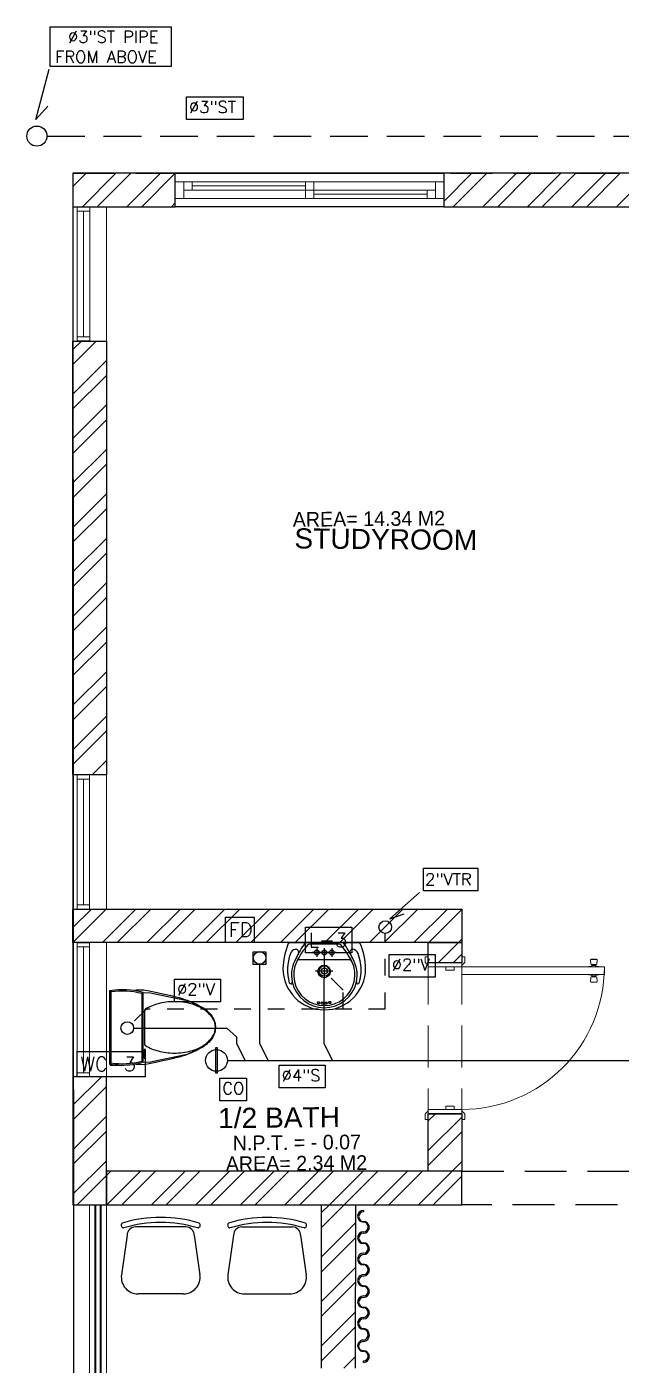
# Model space of a CAD drawing. Header units: millimetres. Extents: x 1591 to 1638, y 1324 to 1492.
# Drawn here: x 1620.16 to 1623.7, y 1413.37 to 1421.35 of the extents above; entities that cross this region are included whole.
import ezdxf

# ---------------------------------------------------------------- set-up
doc = ezdxf.new("R2010")
doc.units = ezdxf.units.MM
doc.linetypes.add('HIDDEN', pattern=[0.375, 0.25, -0.125])
doc.linetypes.add('PLANTAS$0$HIDDEN', pattern=[0.375, 0.25, -0.125])
for name, color, linetype, lineweight in [('BARANDA', 2, 'Continuous', 35), ('JAMBA', 1, 'HIDDEN', 15), ('muro bajo', 123, 'Continuous', 9), ('PUERTAS', 3, 'Continuous', 20), ('Ventanas', 3, 'Continuous', 13)]:
    doc.layers.add(name, color=color, linetype=linetype, lineweight=lineweight)
doc.layers.add('Ha-Muros 0.20', color=7, linetype='Continuous', true_color=0x8c8c8c)
for name, color, linetype in [('Li-Proyecciones', 40, 'HIDDEN'), ('Mu-0.20', 5, 'Continuous'), ('Mu-Alfeizar', 141, 'Continuous'), ('Plump', 7, 'Continuous'), ('TEXTS', 1, 'Continuous'), ('Tx-Espacio', 7, 'Continuous')]:
    doc.layers.add(name, color=color, linetype=linetype)
doc.styles.add('CHICO', font='stylu.ttf')
doc.styles.add('GORDITA', font='swissek.ttf')
doc.styles.add('TEXTS', font='romans9.shx')

# ---------------------------------------------------------------- blocks, each defined once
blk = doc.blocks.new('A$Cec5ab6e8')
at = {"color": 9, "true_color": 0xc7c8ca}
for p, q in [((18.7426, 15.5901), (18.3294, 15.5901)), ((18.6229, 15.5813), (18.4491, 15.5813)), ((18.6052, 15.59), (18.5173, 15.59)), ((18.6841, 15.489), (18.388, 15.489)), ((18.6077, 15.532), (18.4645, 15.532)), ((18.4925, 15.5321), (18.4909, 15.5321)), ((18.4917, 15.5586), (18.4917, 15.5055)), ((18.4917, 15.5313), (18.4917, 15.5329)), ((18.5371, 15.5321), (18.5355, 15.5321)), ((18.5363, 15.5574), (18.5363, 15.3745)), ((18.5363, 15.5313), (18.5363, 15.5329)), ((18.5812, 15.5321), (18.5797, 15.5321)), ((18.5804, 15.5313), (18.5804, 15.5329)), ((18.5805, 15.5585), (18.5805, 15.5054)), ((18.7031, 15.5514), (18.7059, 15.5514)), ((18.5878, 15.4216), (18.4829, 15.4216)), ((18.5371, 15.4216), (18.5355, 15.4216)), ((18.5363, 15.4208), (18.5363, 15.4224)), ((17.3067, 15.31), (17.2569, 15.3044)), ((17.2653, 15.2973), (17.2569, 15.3044)), ((17.2569, 15.3044), (17.2569, 14.8667)), ((17.2653, 14.8738), (17.2653, 15.2973)), ((17.3583, 15.31), (17.3067, 15.31)), ((17.4072, 15.3046), (17.3583, 15.31)), ((17.4577, 15.2933), (17.4072, 15.3046)), ((17.4147, 15.3032), (17.416, 15.3095)), ((17.416, 15.3095), (17.46, 15.3097)), ((17.4577, 15.2933), (17.4493, 15.2869)), ((17.4493, 15.2869), (17.4493, 14.8842)), ((17.4577, 15.2933), (17.4996, 15.2906)), ((17.4577, 14.8778), (17.4577, 15.2933)), ((17.46, 15.3097), (17.5031, 15.3007)), ((17.4996, 15.2906), (17.5179, 15.2874)), ((17.5031, 15.3007), (17.5411, 15.2927)), ((17.5179, 15.2874), (17.7084, 15.2475)), ((17.5411, 15.2927), (17.5744, 15.2856)), ((17.5744, 15.2856), (17.6035, 15.2792)), ((17.6035, 15.2792), (17.6289, 15.2734)), ((17.6289, 15.2734), (17.6513, 15.2679)), ((17.6513, 15.2679), (17.6711, 15.2628)), ((17.6711, 15.2628), (17.6889, 15.2577)), ((17.6889, 15.2577), (17.6889, 15.2577)), ((17.6889, 15.2577), (17.705, 15.2526)), ((17.705, 15.2526), (17.7198, 15.2475)), ((17.4669, 14.9797), (17.4669, 15.1914)), ((17.7198, 15.2475), (17.7332, 15.2424)), ((17.7332, 15.2424), (17.7454, 15.2373)), ((17.7454, 15.2373), (17.7565, 15.2324)), ((17.75, 15.2311), (17.7828, 15.2114)), ((17.7565, 15.2324), (17.7666, 15.2276)), ((17.7666, 15.2276), (17.7758, 15.223)), ((17.7758, 15.223), (17.7842, 15.2186)), ((17.7842, 15.2186), (17.7842, 15.2186)), ((17.7842, 15.2186), (17.7919, 15.2145)), ((17.7919, 15.2145), (17.7989, 15.2106)), ((17.7989, 15.2106), (17.8055, 15.2068)), ((17.8055, 15.2068), (17.8116, 15.2031)), ((17.8116, 15.2031), (17.8174, 15.1994)), ((17.8174, 15.1994), (17.8229, 15.1955)), ((17.8229, 15.1955), (17.8283, 15.1916)), ((17.8283, 15.1916), (17.8336, 15.1873)), ((17.8336, 15.1873), (17.8336, 15.1873)), ((17.8336, 15.1873), (17.8389, 15.1828)), ((17.8389, 15.1828), (17.8442, 15.178)), ((17.8442, 15.178), (17.8494, 15.1729)), ((17.8494, 15.1729), (17.8545, 15.1675)), ((17.8545, 15.1675), (17.8593, 15.1619)), ((17.8593, 15.1619), (17.864, 15.1559)), ((17.864, 15.1559), (17.8682, 15.1497)), ((17.8682, 15.1497), (17.8722, 15.1433)), ((17.8722, 15.1433), (17.8722, 15.1433)), ((17.8722, 15.1433), (17.8757, 15.1366)), ((17.8757, 15.1366), (17.8787, 15.1297)), ((17.8787, 15.1297), (17.8813, 15.1226)), ((17.8813, 15.1226), (17.8835, 15.1154)), ((17.8835, 15.1154), (17.8852, 15.108)), ((17.8852, 15.108), (17.8864, 15.1006)), ((17.8864, 15.1006), (17.8871, 15.0931)), ((17.8871, 15.0931), (17.8873, 15.0855)), ((17.864, 15.0152), (17.8594, 15.0092)), ((17.8682, 15.0214), (17.864, 15.0152)), ((17.8722, 15.0278), (17.8682, 15.0214)), ((17.8757, 15.0345), (17.8722, 15.0278)), ((17.8722, 15.0278), (17.8722, 15.0278)), ((17.8787, 15.0414), (17.8757, 15.0345)), ((17.8813, 15.0485), (17.8787, 15.0414)), ((17.8835, 15.0557), (17.8813, 15.0485)), ((17.8852, 15.063), (17.8835, 15.0557)), ((17.8864, 15.0705), (17.8852, 15.063)), ((17.8871, 15.078), (17.8864, 15.0705)), ((17.8873, 15.0855), (17.8871, 15.078)), ((17.8873, 15.0855), (17.8873, 15.0855)), ((17.4717, 14.9526), (17.4623, 14.9526)), ((17.4623, 14.9526), (17.4623, 14.9024)), ((17.4717, 14.9024), (17.4717, 14.9526)), ((17.7454, 14.9338), (17.7332, 14.9287)), ((17.7565, 14.9387), (17.7454, 14.9338)), ((17.75, 14.9399), (17.7828, 14.9597)), ((17.7666, 14.9435), (17.7565, 14.9387)), ((17.7758, 14.9481), (17.7666, 14.9435)), ((17.7842, 14.9525), (17.7758, 14.9481)), ((17.7919, 14.9566), (17.7842, 14.9525)), ((17.7842, 14.9525), (17.7842, 14.9525)), ((17.7989, 14.9605), (17.7919, 14.9566)), ((17.8055, 14.9643), (17.7989, 14.9605)), ((17.8116, 14.968), (17.8055, 14.9643)), ((17.8174, 14.9717), (17.8116, 14.968)), ((17.8229, 14.9755), (17.8174, 14.9717)), ((17.8283, 14.9795), (17.8229, 14.9755)), ((17.8336, 14.9837), (17.8283, 14.9795)), ((17.8389, 14.9883), (17.8336, 14.9837)), ((17.8336, 14.9837), (17.8336, 14.9837)), ((17.8442, 14.9931), (17.8389, 14.9883)), ((17.8494, 14.9982), (17.8442, 14.9931)), ((17.8545, 15.0036), (17.8494, 14.9982)), ((17.8594, 15.0092), (17.8545, 15.0036)), ((17.2569, 14.8667), (17.2653, 14.8738)), ((17.4147, 14.8678), (17.4155, 14.8641)), ((17.46, 14.8613), (17.4155, 14.8641)), ((17.4493, 14.8842), (17.4577, 14.8778)), ((17.4577, 14.8778), (17.4997, 14.8805)), ((17.5031, 14.8704), (17.46, 14.8613)), ((17.4623, 14.9024), (17.4717, 14.9024)), ((17.4997, 14.8805), (17.5179, 14.8837)), ((17.5411, 14.8784), (17.5031, 14.8704)), ((17.5179, 14.8837), (17.7084, 14.9236)), ((17.5744, 14.8855), (17.5411, 14.8784)), ((17.6035, 14.8919), (17.5744, 14.8855)), ((17.629, 14.8977), (17.6035, 14.8919)), ((17.6513, 14.9031), (17.629, 14.8977)), ((17.6711, 14.9083), (17.6513, 14.9031)), ((17.6889, 14.9134), (17.6711, 14.9083)), ((17.705, 14.9185), (17.6889, 14.9134)), ((17.6889, 14.9134), (17.6889, 14.9134)), ((17.7198, 14.9236), (17.705, 14.9185)), ((17.7332, 14.9287), (17.7198, 14.9236)), ((18.7696, 13.9939), (18.7696, 13.9852)), ((17.7112, 13.8951), (17.4112, 13.8951)), ((18.0451, 13.8951), (18.3451, 13.8951)), ((17.3612, 13.8451), (17.3275, 13.6092)), ((17.7612, 13.8451), (17.7949, 13.6092)), ((17.9951, 13.8451), (17.9614, 13.6092)), ((18.3951, 13.8451), (18.4288, 13.6092)), ((17.6959, 13.4951), (17.4265, 13.4951)), ((18.0604, 13.4951), (18.3298, 13.4951)), ((18.7696, 13.0869), (18.7696, 13.0956))]:
    blk.add_line(p, q, dxfattribs=at)
for centre, radius in [((18.4917, 15.5321), 0.0145), ((18.5363, 15.5321), 0.0145), ((18.5804, 15.5321), 0.0145), ((18.5363, 15.4216), 0.0308), ((18.5363, 15.4216), 0.0176)]:
    blk.add_circle(centre, radius, dxfattribs=at)
for centre, radius, start, end in [((18.6822, 15.4304), 0.3925, 156.83181, 179.15262), ((18.3294, 15.5813), 0.0088, 90, 156.83181), ((19.0719, 15.1442), 0.7885, 145.56533, 153.54773), ((18.7549, 15.2948), 0.4248, 138.67382, 154.29087), ((18.4491, 15.5637), 0.0176, 90, 138.67382), ((18.6229, 15.5637), 0.0176, 41.32618, 90), ((18.3172, 15.2948), 0.4248, 25.70913, 41.32618), ((18.0002, 15.1442), 0.7885, 26.45227, 34.43467), ((18.7426, 15.5813), 0.0088, 23.16819, 90), ((18.3899, 15.4304), 0.3925, 0.84738, 23.16819), ((18.5833, 15.4274), 0.2669, 158.43826, 196.59462), ((18.369, 15.5162), 0.0352, 99.69888, 164.66863), ((18.536, 15.3987), 0.1957, 150.36803, 192.41908), ((18.366, 15.5336), 0.0176, 331.11998, 99.69888), ((19.0719, 15.1442), 0.7885, 151.11998, 153.54773), ((18.388, 15.4714), 0.0176, 90, 153.86427), ((18.6841, 15.4714), 0.0176, 26.13573, 90), ((18.7059, 15.5338), 0.0176, 90, 208.90043), ((18.0002, 15.1442), 0.7885, 26.45227, 28.90043), ((18.7031, 15.5162), 0.0352, 15.33137, 90), ((18.536, 15.3987), 0.1957, 347.58092, 29.63197), ((18.5074, 15.4282), 0.2494, 342.00697, 22.96015), ((18.536, 15.4362), 0.2463, 180, 0), ((18.536, 15.3987), 0.1825, 153.86427, 26.13573), ((18.3359, 15.3547), 0.00915, 202.1651, 12.41908), ((18.536, 15.3984), 0.1957, 192.3291, 347.6709), ((18.7361, 15.3547), 0.00915, 167.58092, 337.8349), ((17.3324, 14.8513), 0.451, 74.98116, 98.56449), ((17.5674, 15.0398), 0.1819, 122.12032, 123.53689), ((17.6131, 14.9669), 0.268, 104.57696, 122.12027), ((17.6431, 14.8514), 0.3872, 90.00131, 104.57693), ((17.6431, 14.8514), 0.3872, 75.42566, 90.00128), ((17.6809, 15.1165), 0.1338, 58.92944, 78.17123), ((17.6731, 14.9669), 0.268, 57.88231, 75.42562), ((17.7189, 15.0398), 0.1819, 33.41916, 57.88234), ((18.4955, 15.2321), 0.00253, 142.20801, 180), ((18.4955, 15.2321), 0.00253, 180, 217.79199), ((18.4983, 15.2299), 0.00609, 118.10913, 142.20801), ((18.4983, 15.2343), 0.00609, 217.79199, 241.89087), ((18.5002, 15.2264), 0.0101, 102.47595, 118.10913), ((18.5002, 15.2378), 0.0101, 241.89087, 257.52405), ((18.5014, 15.2208), 0.0158, 90, 102.47595), ((18.5014, 15.2433), 0.0158, 257.52405, 270), ((18.5014, 15.2208), 0.0158, 77.52405, 90), ((18.5014, 15.2433), 0.0158, 270, 282.47595), ((18.5026, 15.2264), 0.0101, 61.89087, 77.52405), ((18.5026, 15.2378), 0.0101, 282.47595, 298.10913), ((18.5045, 15.2299), 0.00609, 37.79199, 61.89087), ((18.5045, 15.2343), 0.00609, 298.10913, 322.20801), ((18.5073, 15.2321), 0.00253, 360, 37.79199), ((18.5073, 15.2321), 0.00253, 322.20801, 0), ((18.5185, 15.2302), 0.00253, 142.20801, 180), ((18.5185, 15.2302), 0.00253, 180, 217.79199), ((18.5213, 15.228), 0.00609, 118.10913, 142.20801), ((18.5213, 15.2323), 0.00609, 217.79199, 241.89087), ((18.5232, 15.2245), 0.0101, 102.47595, 118.10913), ((18.5232, 15.2358), 0.0101, 241.89087, 257.52405), ((18.5244, 15.2189), 0.0158, 90, 102.47595), ((18.5244, 15.2414), 0.0158, 257.52405, 270), ((18.5244, 15.2189), 0.0158, 77.52405, 90), ((18.5244, 15.2414), 0.0158, 270, 282.47595), ((18.5257, 15.2245), 0.0101, 61.89087, 77.52405), ((18.5257, 15.2358), 0.0101, 282.47595, 298.10913), ((18.5275, 15.228), 0.00609, 37.79199, 61.89087), ((18.5275, 15.2323), 0.00609, 298.10913, 322.20801), ((18.5303, 15.2302), 0.00253, 0, 37.79199), ((18.5303, 15.2302), 0.00253, 322.20801, 360), ((18.5411, 15.2302), 0.00253, 142.20801, 180), ((18.5411, 15.2302), 0.00253, 180, 217.79199), ((18.5439, 15.228), 0.00609, 118.10913, 142.20801), ((18.5439, 15.2323), 0.00609, 217.79199, 241.89087), ((18.5457, 15.2245), 0.0101, 102.47595, 118.10913), ((18.5457, 15.2358), 0.0101, 241.89087, 257.52405), ((18.547, 15.2189), 0.0158, 90, 102.47595), ((18.547, 15.2414), 0.0158, 257.52405, 270), ((18.547, 15.2189), 0.0158, 77.52405, 90), ((18.547, 15.2414), 0.0158, 270, 282.47595), ((18.5482, 15.2245), 0.0101, 61.89087, 77.52405), ((18.5482, 15.2358), 0.0101, 282.47595, 298.10913), ((18.5501, 15.228), 0.00609, 37.79199, 61.89087), ((18.5501, 15.2323), 0.00609, 298.10913, 322.20801), ((18.5529, 15.2302), 0.00253, 0, 37.79199), ((18.5529, 15.2302), 0.00253, 322.20801, 360), ((18.5629, 15.234), 0.00253, 142.20801, 180), ((18.5629, 15.234), 0.00253, 180, 217.79199), ((18.5657, 15.2319), 0.00609, 118.10913, 142.20801), ((18.5657, 15.2362), 0.00609, 217.79199, 241.89087), ((18.5676, 15.2283), 0.0101, 102.47595, 118.10913), ((18.5676, 15.2397), 0.0101, 241.89087, 257.52405), ((18.5688, 15.2228), 0.0158, 90, 102.47595), ((18.5688, 15.2453), 0.0158, 257.52405, 270), ((18.5688, 15.2228), 0.0158, 77.52405, 90), ((18.5688, 15.2453), 0.0158, 270, 282.47595), ((18.5701, 15.2283), 0.0101, 61.89087, 77.52405), ((18.5701, 15.2397), 0.0101, 282.47595, 298.10913), ((18.5719, 15.2319), 0.00609, 37.79199, 61.89087), ((18.5719, 15.2362), 0.00609, 298.10913, 322.20801), ((18.5747, 15.234), 0.00253, 360, 37.79199), ((18.5747, 15.234), 0.00253, 322.20801, 0), ((17.7883, 15.0855), 0.0988, 0.00135, 33.41917), ((17.7189, 15.1313), 0.1819, 302.12024, 326.58342), ((17.7883, 15.0855), 0.0988, 326.58342, 0.00124), ((17.5674, 15.1313), 0.1819, 236.4657, 237.88227), ((17.6131, 15.2042), 0.268, 237.88232, 255.42563), ((17.6431, 15.3196), 0.3872, 255.42565, 270.00126), ((17.6431, 15.3196), 0.3872, 270.00133, 284.57694), ((17.6809, 15.0546), 0.1338, 281.83136, 301.07315), ((17.6731, 15.2042), 0.268, 284.57697, 302.12028), ((17.3324, 15.3197), 0.4593, 260.53897, 277.74124), ((17.3324, 15.3197), 0.451, 261.4381, 285.02143), ((17.3324, 15.3197), 0.4593, 277.74124, 285.82328), ((18.7696, 13.9589), 0.0351, 90, 270), ((18.7696, 13.9565), 0.0288, 90, 270), ((17.343, 13.9055), 0.0169, 134.39284, 260.06511), ((17.5612, 13.1758), 0.7765, 72.77108, 107.22898), ((17.5612, 13.1758), 0.7465, 72.77108, 107.22898), ((17.4112, 13.8451), 0.05, 90.00003, 180.00003), ((17.7112, 13.8451), 0.05, 0.00003, 90.00003), ((17.7794, 13.9055), 0.0169, 279.93494, 45.60721), ((17.9769, 13.9055), 0.0169, 134.39279, 260.06506), ((18.1951, 13.1758), 0.7765, 72.77102, 107.22892), ((18.1951, 13.1758), 0.7465, 72.77102, 107.22892), ((18.0451, 13.8451), 0.05, 89.99997, 179.99997), ((18.3451, 13.8451), 0.05, 359.99997, 89.99997), ((18.4133, 13.9055), 0.0169, 279.93489, 45.60716), ((18.7696, 13.8926), 0.0351, 270, 90), ((18.7696, 13.895), 0.0288, 270, 90), ((18.7696, 13.8312), 0.0351, 90, 270), ((18.7696, 13.8288), 0.0288, 90, 270), ((18.7696, 13.7035), 0.0351, 90, 270), ((18.7696, 13.765), 0.0351, 270, 90), ((18.7696, 13.7673), 0.0288, 270, 90), ((18.7696, 13.7011), 0.0288, 90, 270), ((18.7696, 13.6373), 0.0351, 270, 90), ((18.7696, 13.6397), 0.0288, 270, 90), ((17.4265, 13.5951), 0.1, 171.86992, 270.00003), ((17.6959, 13.5951), 0.1, 270.00003, 8.13013), ((18.0604, 13.5951), 0.1, 171.86987, 269.99997), ((18.3298, 13.5951), 0.1, 269.99997, 8.13008), ((18.7696, 13.5758), 0.0351, 90, 270), ((18.7696, 13.5735), 0.0288, 90, 270), ((18.7696, 13.5096), 0.0351, 270, 90), ((18.7696, 13.512), 0.0288, 270, 90), ((18.7696, 13.4482), 0.0351, 90, 270), ((18.7696, 13.4458), 0.0288, 90, 270), ((18.7696, 13.382), 0.0351, 270, 90), ((18.7696, 13.3844), 0.0288, 270, 90), ((18.7696, 13.3205), 0.0351, 90, 270), ((18.7696, 13.3181), 0.0288, 90, 270), ((18.7652, 13.2502), 0.0395, 276.39429, 83.60571), ((18.7651, 13.2525), 0.0332, 277.70295, 82.29705), ((18.7678, 13.1864), 0.0333, 86.97345, 273.02655), ((18.7678, 13.184), 0.027, 86.28635, 273.71366), ((18.7696, 13.1219), 0.0351, 270, 90), ((18.7696, 13.1243), 0.0288, 270, 90)]:
    blk.add_arc(centre, radius, start, end, dxfattribs=at)
at = {"layer": 'BARANDA', "color": 9, "true_color": 0xc7c8ca}
for p, q in [((17.1721, 9.0795), (17.1721, 14.0275)), ((17.2047, 9.0795), (17.2047, 14.0275))]:
    blk.add_line(p, q, dxfattribs=at)
at = {"layer": 'Defpoints', "color": 9, "true_color": 0xc7c8ca}
for p, q in [((29.8386, 20.18), (17.0386, 20.18)), ((17.0386, 20.18), (17.0426, 8.8796))]:
    blk.add_line(p, q, dxfattribs=at)
at = {"layer": 'Ha-Muros 0.20', "color": 9, "linetype": 'Continuous', "true_color": 0xc7c8ca}
for p, q in [((17.0386, 20.1007, 0), (17.1178, 20.1799, 0)), ((17.0946, 19.9799, 0), (17.2946, 20.1799, 0)), ((17.183, 19.9799, 0), (17.383, 20.1799, 0)), ((17.3598, 19.9799, 0), (17.5598, 20.1799, 0)), ((17.4481, 19.9799, 0), (17.6481, 20.1799, 0)), ((19.2483, 20.0123, 0), (19.4159, 20.1799, 0)), ((19.3043, 19.9799, 0), (19.5043, 20.1799, 0)), ((19.4811, 19.9799, 0), (19.6811, 20.1799, 0)), ((19.5695, 19.9799, 0), (19.7695, 20.1799, 0)), ((19.7462, 19.9799, 0), (19.9462, 20.1799, 0)), ((19.8346, 19.9799, 0), (20.0346, 20.1799, 0)), ((20.0114, 19.9799, 0), (20.2114, 20.1799, 0)), ((20.0998, 19.9799, 0), (20.2998, 20.1799, 0)), ((20.2766, 19.9799, 0), (20.4766, 20.1799, 0)), ((17.6249, 19.9799, 0), (17.6483, 20.0033, 0)), ((17.0385, 19.1284, 0), (17.0888, 19.1786, 0)), ((17.0385, 19.04, 0), (17.1772, 19.1786, 0)), ((17.0385, 18.8632, 0), (17.2386, 19.0633, 0)), ((17.0385, 18.7748, 0), (17.2386, 18.9749, 0)), ((17.0385, 18.598, 0), (17.2386, 18.7981, 0)), ((17.0385, 18.5096, 0), (17.2386, 18.7097, 0)), ((17.0385, 18.3329, 0), (17.2386, 18.533, 0)), ((17.0385, 18.2445, 0), (17.2386, 18.4446, 0)), ((17.0385, 18.0677, 0), (17.2386, 18.2678, 0)), ((17.0385, 17.9793, 0), (17.2386, 18.1794, 0)), ((17.0385, 17.8025, 0), (17.2386, 18.0026, 0)), ((17.0385, 17.7141, 0), (17.2386, 17.9142, 0)), ((17.0385, 17.5373, 0), (17.2386, 17.7375, 0)), ((17.0385, 17.449, 0), (17.2386, 17.6491, 0)), ((17.0385, 17.2722, 0), (17.2386, 17.4723, 0)), ((17.0385, 17.1838, 0), (17.2386, 17.3839, 0)), ((17.0385, 17.007, 0), (17.2386, 17.2071, 0)), ((17.0385, 16.9186, 0), (17.2386, 17.1187, 0)), ((17.0385, 16.7418, 0), (17.2386, 16.9419, 0)), ((17.0385, 16.6534, 0), (17.2386, 16.8536, 0)), ((17.1533, 16.5915, 0), (17.2386, 16.6768, 0)), ((17.0379, 15.6806, 0), (17.1488, 15.7915, 0)), ((17.0379, 15.5922, 0), (17.2372, 15.7914, 0)), ((17.2139, 15.5914, 0), (17.4139, 15.7914, 0)), ((17.3023, 15.5914, 0), (17.5023, 15.7914, 0)), ((17.4791, 15.5914, 0), (17.6791, 15.7914, 0)), ((17.5675, 15.5914, 0), (17.7675, 15.7914, 0)), ((17.7442, 15.5914, 0), (17.9442, 15.7914, 0)), ((17.8326, 15.5914, 0), (18.0326, 15.7914, 0)), ((18.0094, 15.5914, 0), (18.2094, 15.7914, 0)), ((18.0978, 15.5914, 0), (18.2978, 15.7914, 0)), ((18.2745, 15.5914, 0), (18.4745, 15.7914, 0)), ((18.3629, 15.5914, 0), (18.5629, 15.7914, 0)), ((18.5397, 15.5914, 0), (18.7397, 15.7913, 0)), ((18.6281, 15.5914, 0), (18.828, 15.7913, 0)), ((18.8048, 15.5913, 0), (19.0048, 15.7913, 0)), ((18.8932, 15.5913, 0), (19.0932, 15.7913, 0)), ((19.07, 15.5913, 0), (19.27, 15.7913, 0)), ((19.1585, 15.5915, 0), (19.3551, 15.7881, 0)), ((19.1551, 15.5881, 0), (19.1584, 15.5913, 0)), ((19.215, 15.4711, 0), (19.3351, 15.5913, 0)), ((19.3353, 15.5915, 0), (19.3551, 15.6113, 0)), ((19.3033, 15.4711, 0), (19.3551, 15.5229, 0)), ((17.0385, 14.6205, 0), (17.208, 14.79, 0)), ((17.0385, 14.5321, 0), (17.2386, 14.7322, 0)), ((17.0385, 14.3554, 0), (17.2386, 14.5555, 0)), ((19.1551, 14.5274, 0), (19.1979, 14.5702, 0)), ((19.1551, 14.3507, 0), (19.3551, 14.5507, 0)), ((17.0385, 14.267, 0), (17.2386, 14.4671, 0)), ((19.1551, 14.2623, 0), (19.3551, 14.4623, 0)), ((17.0385, 14.0902, 0), (17.2386, 14.2903, 0)), ((17.2386, 14.2019, 0), (17.2643, 14.2276, 0)), ((17.241, 14.0275, 0), (17.441, 14.2276, 0)), ((17.3293, 14.0275, 0), (17.5294, 14.2276, 0)), ((17.5061, 14.0275, 0), (17.7062, 14.2276, 0)), ((17.5945, 14.0275, 0), (17.7946, 14.2276, 0)), ((17.7713, 14.0275, 0), (17.9714, 14.2276, 0)), ((17.8597, 14.0275, 0), (18.0598, 14.2276, 0)), ((18.0365, 14.0275, 0), (18.2365, 14.2276, 0)), ((18.1248, 14.0275, 0), (18.3249, 14.2276, 0)), ((18.3016, 14.0275, 0), (18.5017, 14.2276, 0)), ((18.39, 14.0275, 0), (18.5901, 14.2276, 0)), ((18.5668, 14.0275, 0), (18.7669, 14.2276, 0)), ((18.6552, 14.0275, 0), (18.8553, 14.2276, 0)), ((18.832, 14.0275, 0), (19.032, 14.2276, 0)), ((18.9203, 14.0275, 0), (19.1204, 14.2276, 0)), ((19.0971, 14.0275, 0), (19.2972, 14.2276, 0)), ((19.2972, 14.2276, 0), (19.3551, 14.2855, 0)), ((17.0642, 14.0275, 0), (17.2386, 14.2019, 0)), ((19.1855, 14.0275, 0), (19.3551, 14.1971, 0)), ((18.5204, 13.9811, 0), (18.5668, 14.0275, 0)), ((18.5204, 13.8927, 0), (18.6552, 14.0275, 0)), ((18.5203, 13.7159, 0), (18.721, 13.9166, 0)), ((18.5203, 13.6274, 0), (18.721, 13.8281, 0)), ((18.5202, 13.4506, 0), (18.7209, 13.6513, 0)), ((18.5202, 13.3622, 0), (18.7209, 13.5629, 0)), ((18.5202, 13.1854, 0), (18.7209, 13.3861, 0)), ((18.5201, 13.0969, 0), (18.7208, 13.2976, 0)), ((18.6534, 13.0534, 0), (18.7208, 13.1208, 0))]:
    blk.add_line(p, q, dxfattribs=at)
at = {"layer": 'JAMBA', "color": 9, "true_color": 0xc7c8ca}
for p, q in [((19.1377, 15.4728), (19.1377, 15.506)), ((19.1377, 15.506), (19.1551, 15.506)), ((19.1551, 15.506), (19.1551, 15.4874)), ((19.3726, 15.506), (19.3551, 15.506)), ((19.3551, 15.506), (19.3551, 15.4874)), ((19.3726, 15.4728), (19.3726, 15.506)), ((19.1405, 15.4728), (19.1377, 15.4728)), ((19.1551, 15.4561), (19.1504, 15.4561)), ((19.1551, 15.4874), (19.1535, 15.4858)), ((19.1535, 15.4858), (19.1535, 15.4772)), ((19.1535, 15.4772), (19.1551, 15.4752)), ((19.1551, 15.4752), (19.1551, 15.4561)), ((19.3551, 15.4874), (19.3567, 15.4858)), ((19.3567, 15.4772), (19.3551, 15.4752)), ((19.3551, 15.4752), (19.3551, 15.4561)), ((19.3551, 15.4561), (19.3599, 15.4561)), ((19.3567, 15.4858), (19.3567, 15.4772)), ((19.3698, 15.4728), (19.3726, 15.4728)), ((19.1405, 14.5695), (19.1377, 14.5695)), ((19.1377, 14.5695), (19.1377, 14.5362)), ((19.1377, 14.5362), (19.1551, 14.5362)), ((19.1551, 14.5861), (19.1504, 14.5861)), ((19.1535, 14.5651), (19.1551, 14.5671)), ((19.1535, 14.5565), (19.1535, 14.5651)), ((19.1551, 14.5549), (19.1535, 14.5565)), ((19.1551, 14.5671), (19.1551, 14.5861)), ((19.1551, 14.5362), (19.1551, 14.5549)), ((19.3551, 14.5671), (19.3551, 14.5861)), ((19.3551, 14.5861), (19.3599, 14.5861)), ((19.3567, 14.5651), (19.3551, 14.5671)), ((19.3551, 14.5549), (19.3567, 14.5565)), ((19.3551, 14.5362), (19.3551, 14.5549)), ((19.3726, 14.5362), (19.3551, 14.5362)), ((19.3567, 14.5565), (19.3567, 14.5651)), ((19.3698, 14.5695), (19.3726, 14.5695)), ((19.3726, 14.5695), (19.3726, 14.5362))]:
    blk.add_line(p, q, dxfattribs=at)
for centre, radius, start, end in [((19.1479, 15.4716), 0.00758, 170.86398, 253.601), ((19.1404, 15.456), 0.00997, 1.10655, 57.28488), ((19.3699, 15.456), 0.00997, 122.71512, 178.89345), ((19.3623, 15.4716), 0.00758, 286.399, 9.13602), ((19.1479, 14.5707), 0.00758, 106.399, 189.13602), ((19.1404, 14.5863), 0.00997, 302.71512, 358.89345), ((19.3699, 14.5863), 0.00997, 181.10655, 237.28488), ((19.3623, 14.5707), 0.00758, 350.86398, 73.601)]:
    blk.add_arc(centre, radius, start, end, dxfattribs=at)
at = {"layer": 'Li-Proyecciones', "color": 9, "true_color": 0xc7c8ca}
for p, q in [((17.0386, 20.1799), (27.812, 20.18)), ((17.0386, 20.1799, 0), (27.6274, 20.18, 0)), ((19.3551, 14.0275), (19.3551, 14.2275)), ((19.3551, 14.2275), (22.9085, 14.2275)), ((22.9085, 14.0275), (19.3551, 14.0275))]:
    blk.add_line(p, q, dxfattribs=at)
at = {"layer": 'Mu-0.20', "color": 9, "true_color": 0xc7c8ca}
for p, q in [((17.0386, 20.1799), (17.0386, 19.9799)), ((17.6483, 20.1799), (17.0386, 20.1799)), ((17.6483, 19.9799), (17.6483, 20.1799)), ((19.2483, 20.1799), (19.2483, 19.9799)), ((21.517, 20.1799), (19.2483, 20.1799)), ((17.0386, 19.9799), (17.6483, 19.9799)), ((19.2483, 19.9799), (21.517, 19.9799)), ((17.0385, 16.5915), (17.0385, 19.1786)), ((17.0385, 19.1786), (17.2386, 19.1786)), ((17.2386, 19.1786), (17.2386, 16.5915)), ((17.2386, 16.5915), (17.0385, 16.5915)), ((17.0379, 15.5915), (17.0379, 15.7915)), ((17.0379, 15.7915), (19.3551, 15.7913)), ((19.3551, 15.7913), (19.3551, 15.5913)), ((19.3551, 15.5913), (17.0379, 15.5915)), ((19.1551, 15.4711), (19.1551, 15.5915)), ((19.1551, 15.5915), (19.3551, 15.5915)), ((19.3551, 15.5915), (19.3551, 15.4711)), ((19.3551, 15.4711), (19.1551, 15.4711)), ((17.0385, 14.79), (17.0386, 14.0275)), ((17.2386, 14.79), (17.0385, 14.79)), ((17.2387, 14.0275), (17.2386, 14.79)), ((19.1551, 14.2276), (19.1551, 14.5702)), ((19.1551, 14.5702), (19.3551, 14.5702)), ((19.3551, 14.5702), (19.3551, 14.2276)), ((19.3551, 14.2276), (17.2386, 14.2276)), ((17.2386, 14.2276), (17.2386, 14.0275)), ((19.3551, 14.2276), (19.1551, 14.2276)), ((19.3551, 14.0275), (19.3551, 14.2276)), ((17.0386, 14.0275), (17.2387, 14.0275)), ((17.2386, 14.0275), (19.3551, 14.0275)), ((18.5201, 13.0534), (18.5204, 14.0275)), ((18.5204, 14.0275), (18.7211, 14.0275)), ((18.7211, 14.0275), (18.7207, 13.0534))]:
    blk.add_line(p, q, dxfattribs=at)
at = {"layer": 'Mu-Alfeizar', "color": 9, "true_color": 0xc7c8ca}
for p, q in [((17.6483, 20.1799), (19.2483, 20.1799)), ((17.6483, 19.9799), (17.6483, 20.1799)), ((19.2483, 20.1799), (19.2483, 19.9799)), ((19.2483, 19.9799), (17.6483, 19.9799))]:
    blk.add_line(p, q, dxfattribs=at)
at = {"layer": 'muro bajo', "color": 9, "true_color": 0xc7c8ca}
for p, q in [((17.0386, 19.9799), (17.0386, 19.1799)), ((17.2386, 19.9799), (17.2386, 19.1799)), ((17.0379, 15.7915), (17.0379, 16.5915)), ((17.2379, 15.7915), (17.2379, 16.5915)), ((17.0379, 15.59), (17.0379, 14.79)), ((17.2379, 15.59), (17.2379, 14.79)), ((17.2379, 14.0275), (17.1379, 14.0275)), ((17.1379, 14.0275), (17.1379, 9.0795)), ((17.2379, 9.0795), (17.2379, 14.0275))]:
    blk.add_line(p, q, dxfattribs=at)
at = {"layer": 'PUERTAS', "color": 9, "true_color": 0xc7c8ca}
for p, q in [((20.1251, 15.4629), (20.1223, 15.4889)), ((20.1243, 15.4912), (20.1421, 15.4912)), ((20.1265, 15.4922), (20.1421, 15.4922)), ((20.1265, 15.4912), (20.1265, 15.4922)), ((20.1368, 15.4922), (20.1368, 15.4928)), ((20.1421, 15.4928), (20.1368, 15.4928)), ((20.1421, 15.4928), (20.1473, 15.4928)), ((20.1577, 15.4922), (20.1421, 15.4922)), ((20.1598, 15.4912), (20.1421, 15.4912)), ((20.1473, 15.4922), (20.1473, 15.4928)), ((20.1577, 15.4912), (20.1577, 15.4922)), ((20.1591, 15.4629), (20.1618, 15.4889)), ((19.3551, 15.4711), (19.1551, 15.4711)), ((19.1551, 15.4461), (19.1551, 15.4711)), ((19.3551, 15.4461), (19.1551, 15.4461)), ((19.2601, 15.4461), (19.2601, 15.4261)), ((19.3101, 15.4261), (19.2601, 15.4261)), ((19.3101, 15.4461), (19.3101, 15.4261)), ((19.3551, 15.4711), (19.3551, 15.4461)), ((19.3551, 15.4461), (20.2051, 15.4461)), ((19.3551, 15.4461), (19.3551, 15.4011)), ((20.1129, 15.4462), (20.1129, 15.4465)), ((20.1149, 15.4485), (20.1285, 15.4512)), ((20.1271, 15.4612), (20.1421, 15.4612)), ((20.1285, 15.4512), (20.1288, 15.4512)), ((20.1308, 15.4532), (20.1308, 15.453)), ((20.1309, 15.4612), (20.1309, 15.4609)), ((20.1328, 15.455), (20.1421, 15.455)), ((20.1329, 15.4589), (20.1421, 15.4589)), ((20.1332, 15.455), (20.1332, 15.4589)), ((20.1571, 15.4612), (20.1421, 15.4612)), ((20.1512, 15.4589), (20.1421, 15.4589)), ((20.1514, 15.455), (20.1421, 15.455)), ((20.151, 15.455), (20.151, 15.4589)), ((20.1532, 15.4612), (20.1532, 15.4609)), ((20.1534, 15.4532), (20.1534, 15.453)), ((20.1556, 15.4512), (20.1554, 15.4512)), ((20.1692, 15.4485), (20.1556, 15.4512)), ((20.1712, 15.4462), (20.1712, 15.4465)), ((20.2051, 15.4461), (20.2051, 15.4011)), ((19.3551, 15.4011), (20.2051, 15.4011)), ((20.1129, 15.4011), (20.1129, 15.4008)), ((20.1149, 15.3988), (20.1285, 15.3961)), ((20.1251, 15.3843), (20.1223, 15.3583)), ((20.1243, 15.3561), (20.1421, 15.3561)), ((20.1265, 15.3561), (20.1265, 15.3551)), ((20.1265, 15.3551), (20.1421, 15.3551)), ((20.1271, 15.3861), (20.1421, 15.3861)), ((20.1285, 15.3961), (20.1288, 15.3961)), ((20.1308, 15.3941), (20.1308, 15.3943)), ((20.1309, 15.3861), (20.1309, 15.3863)), ((20.1328, 15.3923), (20.1421, 15.3923)), ((20.1329, 15.3883), (20.1421, 15.3883)), ((20.1332, 15.3923), (20.1332, 15.3883)), ((20.1368, 15.3551), (20.1368, 15.3545)), ((20.1421, 15.3545), (20.1368, 15.3545)), ((20.1514, 15.3923), (20.1421, 15.3923)), ((20.1512, 15.3883), (20.1421, 15.3883)), ((20.1571, 15.3861), (20.1421, 15.3861)), ((20.1598, 15.3561), (20.1421, 15.3561)), ((20.1577, 15.3551), (20.1421, 15.3551)), ((20.1421, 15.3545), (20.1473, 15.3545)), ((20.1473, 15.3551), (20.1473, 15.3545)), ((20.151, 15.3923), (20.151, 15.3883)), ((20.1532, 15.3861), (20.1532, 15.3863)), ((20.1534, 15.3941), (20.1534, 15.3943)), ((20.1556, 15.3961), (20.1554, 15.3961)), ((20.1692, 15.3988), (20.1556, 15.3961)), ((20.1577, 15.3561), (20.1577, 15.3551)), ((20.1591, 15.3843), (20.1618, 15.3583)), ((20.1712, 15.4011), (20.1712, 15.4008)), ((19.3101, 14.6161), (19.2601, 14.6161)), ((19.2601, 14.5961), (19.2601, 14.6161)), ((19.3101, 14.5961), (19.3101, 14.6161)), ((19.3551, 14.5961), (19.1551, 14.5961)), ((19.1551, 14.5961), (19.1551, 14.5711)), ((19.3551, 14.5711), (19.1551, 14.5711)), ((19.3551, 14.5711), (19.3551, 14.5961))]:
    blk.add_line(p, q, dxfattribs=at)
at = {"layer": 'PUERTAS', "color": 9, "linetype": 'HIDDEN', "true_color": 0xc7c8ca}
for p, q in [((19.1551, 15.4711), (19.1551, 14.5711)), ((19.3551, 15.4711), (19.3551, 14.5711))]:
    blk.add_line(p, q, dxfattribs=at)
at = {"layer": 'PUERTAS', "color": 9, "true_color": 0xc7c8ca}
for centre, radius, start, end in [((20.1243, 15.4892), 0.002, 90, 186.07637), ((20.1598, 15.4892), 0.002, 353.92363, 90), ((19.3551, 15.4461), 0.85, 270, 0), ((20.1149, 15.4465), 0.002, 90, 180), ((20.1271, 15.4632), 0.002, 186.07637, 270), ((20.1288, 15.4532), 0.002, 270, 354.74275), ((20.1328, 15.453), 0.002, 90, 174.74275), ((20.1329, 15.4609), 0.002, 180, 270), ((20.1512, 15.4609), 0.002, 270, 0), ((20.1514, 15.453), 0.002, 5.25725, 90), ((20.1554, 15.4532), 0.002, 185.25725, 270), ((20.1571, 15.4632), 0.002, 270, 353.92363), ((20.1692, 15.4465), 0.002, 0, 90), ((20.1149, 15.4008), 0.002, 180, 270), ((20.1243, 15.3581), 0.002, 173.92363, 270), ((20.1271, 15.3841), 0.002, 90, 173.92363), ((20.1288, 15.3941), 0.002, 5.25725, 90), ((20.1328, 15.3943), 0.002, 185.25725, 270), ((20.1329, 15.3863), 0.002, 90, 180), ((20.1512, 15.3863), 0.002, 0, 90), ((20.1514, 15.3943), 0.002, 270, 354.74275), ((20.1554, 15.3941), 0.002, 90, 174.74275), ((20.1571, 15.3841), 0.002, 6.07637, 90), ((20.1598, 15.3581), 0.002, 270, 6.07637), ((20.1692, 15.4008), 0.002, 270, 0)]:
    blk.add_arc(centre, radius, start, end, dxfattribs=at)
at = {"layer": 'Ventanas', "color": 9, "true_color": 0xc7c8ca}
for p, q in [((17.6983, 20.1299), (17.6483, 20.1299)), ((17.6483, 20.1299), (17.6483, 20.0299)), ((17.6483, 20.1299), (19.2483, 20.1299)), ((17.6983, 20.0299), (17.6983, 20.1299)), ((17.6983, 20.0799), (17.6983, 20.1299)), ((17.6983, 20.1299), (17.7483, 20.1299)), ((18.4233, 20.1299), (17.7483, 20.1299)), ((17.7483, 20.1299), (17.7483, 20.0799)), ((18.4233, 20.0799), (18.4233, 20.1299)), ((18.4233, 20.1299), (18.4733, 20.1299)), ((18.4733, 20.1299), (18.4733, 20.0799)), ((19.1983, 20.0299), (19.1983, 20.1299)), ((19.1983, 20.1299), (19.2483, 20.1299)), ((19.2483, 20.1299), (19.2483, 20.0299)), ((17.7483, 20.0799), (17.6983, 20.0799)), ((17.7483, 20.1049), (18.4233, 20.1049)), ((18.4233, 20.0799), (17.7483, 20.0799)), ((18.4233, 20.0299), (18.4233, 20.0799)), ((18.4233, 20.0799), (18.4733, 20.0799)), ((18.4733, 20.0799), (18.4233, 20.0799)), ((19.1983, 20.0799), (18.4733, 20.0799)), ((18.4733, 20.0799), (18.4733, 20.0299)), ((18.4733, 20.0549), (19.1483, 20.0549)), ((19.1483, 20.0299), (19.1483, 20.0799)), ((19.1483, 20.0799), (19.1983, 20.0799)), ((19.1983, 20.0799), (19.1983, 20.0299)), ((17.0636, 19.9549), (17.0636, 19.9799)), ((17.0636, 19.9799), (17.1386, 19.9799)), ((17.1386, 19.9799), (17.1386, 19.9549)), ((17.6483, 20.0299), (17.6983, 20.0299)), ((17.6983, 20.0299), (18.4233, 20.0299)), ((18.4733, 20.0299), (18.4233, 20.0299)), ((19.1483, 20.0299), (18.4733, 20.0299)), ((19.1983, 20.0299), (19.1483, 20.0299)), ((19.2483, 20.0299), (19.1983, 20.0299)), ((17.1386, 19.9549), (17.0636, 19.9549)), ((17.0636, 19.9549), (17.0636, 19.2049)), ((17.1011, 19.2049), (17.1011, 19.9549)), ((17.1386, 19.2049), (17.1386, 19.9549)), ((17.1386, 19.2049), (17.0636, 19.2049)), ((17.0636, 19.2049), (17.0636, 19.1799)), ((17.0636, 19.1799), (17.1386, 19.1799)), ((17.1386, 19.1799), (17.1386, 19.2049)), ((17.0629, 16.5665), (17.0629, 16.5915)), ((17.0629, 16.5915), (17.1379, 16.5915)), ((17.1379, 16.5665), (17.0629, 16.5665)), ((17.0629, 15.8165), (17.0629, 16.5665)), ((17.1004, 16.5665), (17.1004, 15.8165)), ((17.1379, 16.5915), (17.1379, 16.5665)), ((17.1379, 16.5665), (17.1379, 15.8165)), ((17.1379, 15.8165), (17.0629, 15.8165)), ((17.0629, 15.8165), (17.0629, 15.7915)), ((17.1379, 15.7915), (17.1379, 15.8165)), ((17.0629, 15.7915), (17.1379, 15.7915)), ((17.0629, 15.565), (17.0629, 15.59)), ((17.0629, 15.59), (17.1379, 15.59)), ((17.1379, 15.59), (17.1379, 15.565)), ((17.1379, 15.565), (17.0629, 15.565)), ((17.0629, 15.565), (17.0629, 14.815)), ((17.1004, 14.815), (17.1004, 15.565)), ((17.1379, 14.815), (17.1379, 15.565)), ((17.1379, 14.815), (17.0629, 14.815)), ((17.0629, 14.815), (17.0629, 14.79)), ((17.0629, 14.79), (17.1379, 14.79)), ((17.1379, 14.79), (17.1379, 14.815))]:
    blk.add_line(p, q, dxfattribs=at)
at = {"layer": 'Tx-Espacio', "color": 9, "true_color": 0xc7c8ca}
for s, height, rotation, style, p in [('AREA= 14.34 M2', 0.087521, 0.53766, 'CHICO', (18.3485, 18.0713, 0)), ('STUDYROOM', 0.12, 359.46234, 'GORDITA', (18.3574, 17.9427, 0)), ('1/2 BATH', 0.12, 0.53766, 'GORDITA', (17.9038, 14.4841)), ('N.P.T. = - 0.07', 0.087521, 0.53766, 'CHICO', (17.9908, 14.3517)), ('AREA= 2.34 M2', 0.087521, 0.53766, 'CHICO', (17.9493, 14.2276))]:
    blk.add_text(s, height=height, rotation=rotation, dxfattribs=dict(at, style=style)).set_placement(p)

msp = doc.modelspace()

# ---------------------------------------------------------------- linework, layer by layer
at = {"layer": 'Plump', "color": 0}
for q in [(1620.2941, 1421.09592), (1620.28695, 1420.87601)]:
    msp.add_line((1620.21548, 1420.79663), q, dxfattribs=at)
at = {"layer": 'Plump', "color": 67, "linetype": 'PLANTAS$0$HIDDEN', "ltscale": 0.9, "true_color": 0x727430}
msp.add_line((1620.28138, 1420.69713), (1633.24273, 1420.69713), dxfattribs=at)
at = {"layer": 'Plump'}
for p, q in [((1622.50207, 1416.1853), (1622.32538, 1416.02722)), ((1622.32538, 1416.02722), (1622.41031, 1416.05845))]:
    msp.add_line(p, q, dxfattribs=at)
at = {"layer": 'Plump', "color": 6, "linetype": 'PLANTAS$0$HIDDEN', "ltscale": 0.3}
for p, q in [((1622.29715, 1415.48922), (1622.29715, 1415.94072)), ((1622.04578, 1415.60163), (1621.93317, 1415.71661)), ((1622.04578, 1415.48922), (1622.04578, 1415.60163)), ((1620.87514, 1415.48922), (1620.76016, 1415.37662)), ((1622.29715, 1415.48922), (1620.87514, 1415.48922))]:
    msp.add_line(p, q, dxfattribs=at)
at = {"layer": 'Plump', "color": 1}
for p, q in [((1621.54827, 1415.75592), (1621.54827, 1415.28525)), ((1621.93194, 1415.6695), (1621.93194, 1415.28525)), ((1620.79784, 1415.37662), (1621.35419, 1415.37662)), ((1621.41135, 1415.32484), (1621.35419, 1415.37662)), ((1621.41135, 1415.32484), (1621.41135, 1415.28525)), ((1621.41135, 1415.28525), (1621.46176, 1415.18359)), ((1621.54827, 1415.28525), (1621.59868, 1415.18359)), ((1621.93194, 1415.28525), (1621.98235, 1415.18359)), ((1621.3562, 1415.18359), (1631.81911, 1415.18359))]:
    msp.add_line(p, q, dxfattribs=at)
at = {"layer": 'Plump', "color": 0}
for points in [[(1621.02249, 1421.11307), (1620.29957, 1421.11307), (1620.29957, 1421.34912), (1621.02249, 1421.34912)], [(1621.44961, 1420.79684), (1621.11199, 1420.79684), (1621.11199, 1420.93055), (1621.44961, 1420.93055)], [(1622.84782, 1416.19579), (1622.52549, 1416.19579), (1622.52549, 1416.32931), (1622.84782, 1416.32931)], [(1622.59501, 1415.68059), (1622.32054, 1415.68059), (1622.32054, 1415.81429), (1622.59501, 1415.81429)], [(1621.31545, 1415.53368), (1621.04098, 1415.53368), (1621.04098, 1415.66739), (1621.31545, 1415.66739)], [(1621.47131, 1414.94327), (1621.31091, 1414.94327), (1621.31091, 1415.07698), (1621.47131, 1415.07698)], [(1621.93875, 1415.02074), (1621.66427, 1415.02074), (1621.66427, 1415.15444), (1621.93875, 1415.15444)]]:
    msp.add_lwpolyline(points, close=True, dxfattribs=at)
for points, elevation in [([(1621.51693, 1415.88641), (1621.34515, 1415.88641), (1621.34515, 1416.03863), (1621.51693, 1416.03863)], -0.00001), ([(1622.09886, 1415.82547), (1621.82166, 1415.82547), (1621.82166, 1415.97768), (1622.09886, 1415.97768)], 0.00001), ([(1620.86662, 1415.08502), (1620.46073, 1415.08502), (1620.46073, 1415.23724), (1620.86662, 1415.23724)], 0.00001)]:
    msp.add_lwpolyline(points, close=True, dxfattribs=dict(at, elevation=elevation))
at = {"layer": 'Plump', "color": 1}
for points in [[(1621.58625, 1415.75592), (1621.51029, 1415.75592), (1621.51029, 1415.83186), (1621.58625, 1415.83186)], [(1621.28734, 1415.25998), (1621.29506, 1415.25997), (1621.29506, 1415.1071), (1621.28734, 1415.10712)]]:
    msp.add_lwpolyline(points, close=True, dxfattribs=at)
at = {"layer": 'Plump', "color": 67, "ltscale": 0.9, "true_color": 0x727430}
msp.add_circle((1620.22134, 1420.69713), 0.06004, dxfattribs=at)
at = {"layer": 'Plump', "color": 6}
msp.add_circle((1622.29715, 1415.9784), 0.03769, dxfattribs=at)
at = {"layer": 'Plump', "color": 1}
for centre, radius in [((1621.5486, 1415.79519), 0.03769), ((1621.93318, 1415.71401), 0.03769), ((1620.76016, 1415.37662), 0.03769), ((1621.29126, 1415.18359), 0.06494)]:
    msp.add_circle(centre, radius, dxfattribs=at)

# ---------------------------------------------------------------- block references
msp.add_blockref('A$Cec5ab6e8', (1603.39784, 1400.29501))

# ---------------------------------------------------------------- texts
at = {"layer": 'TEXTS', "color": 0, "linetype": 'HIDDEN', "style": 'TEXTS'}
for s, height, p in [('Ø3"ST PIPE', 0.071003, (1620.40677, 1421.25374, 0.30334)), ('FROM ABOVE', 0.071003, (1620.33052, 1421.13379, 0.30334)), ('Ø3"ST', 0.071003, (1621.12763, 1420.83517, 0.30334)), ('2"VTR', 0.071003, (1622.53461, 1416.22821, 0.30334)), ('FD', 0.085203, (1621.36392, 1415.92015, 0.364)), ('L-3', 0.085203, (1621.84042, 1415.8592, 0.36401)), ('Ø2"V', 0.071003, (1622.33618, 1415.71892, 0.30334)), ('Ø2"V', 0.071003, (1621.05661, 1415.57201, 0.30334)), ('WC-3', 0.085203, (1620.4795, 1415.11876, 0.36401)), ('Ø4"S', 0.071003, (1621.67991, 1415.05907, 0.30334)), ('CO', 0.071003, (1621.32654, 1414.9816, 0.30334))]:
    msp.add_text(s, height=height, dxfattribs=at).set_placement(p)

doc.saveas('drawing.dxf')
